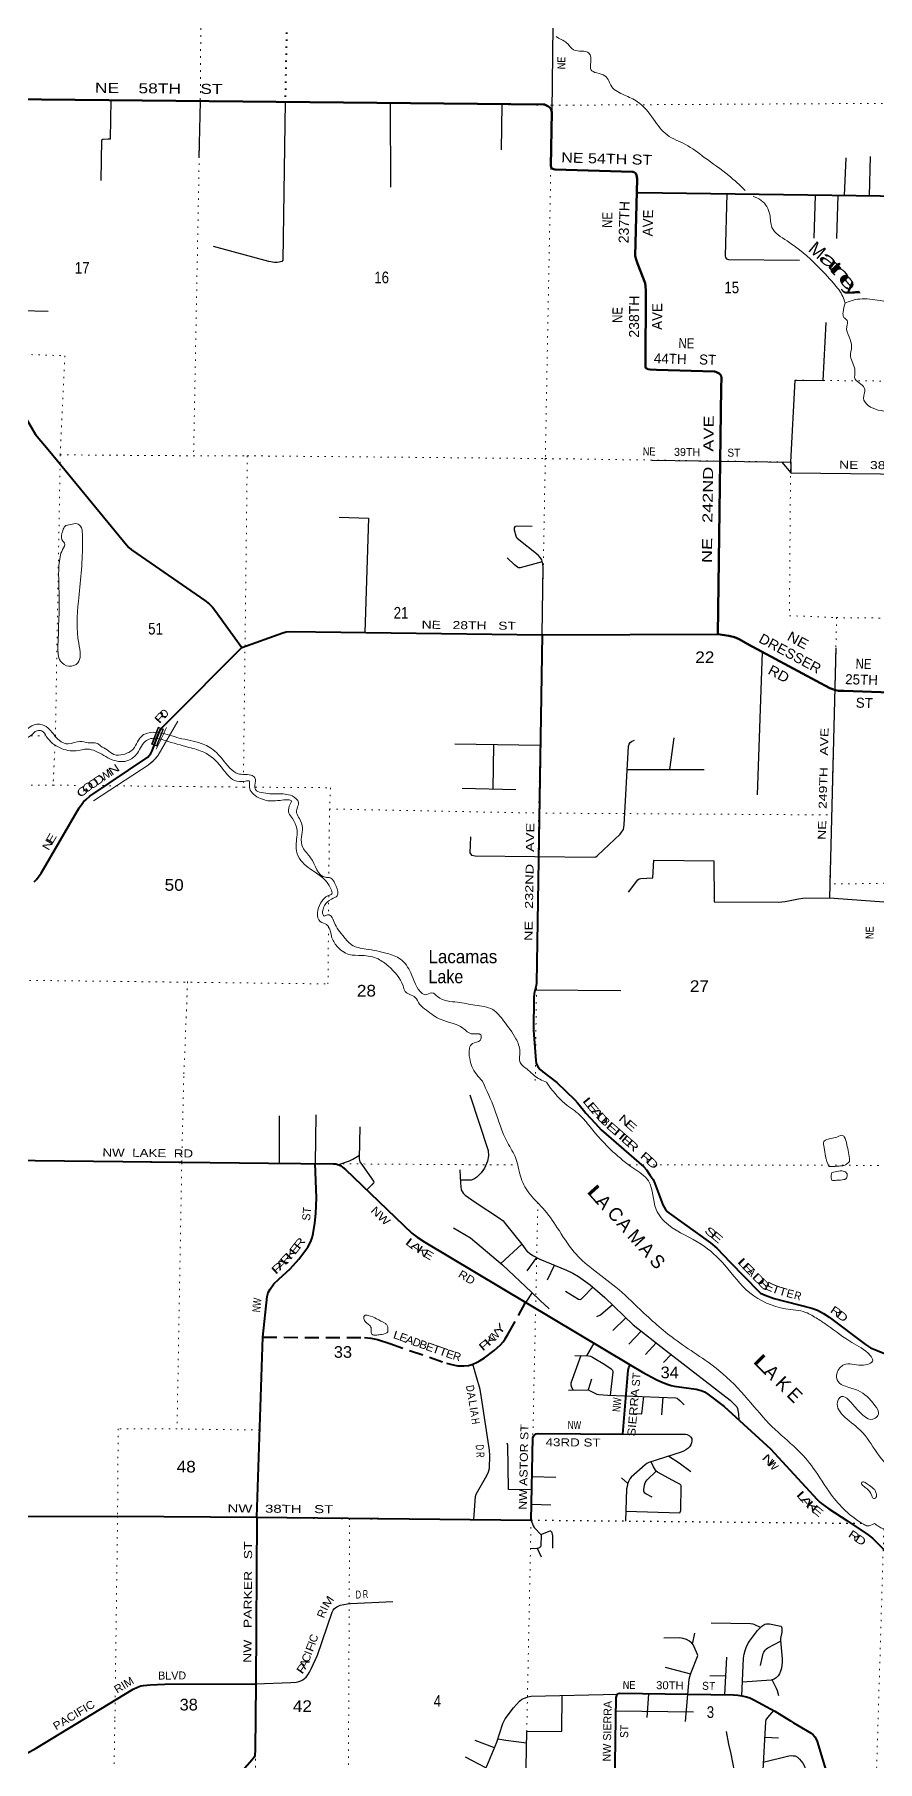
# Model space of a CAD drawing. Header units: feet. Extents: x -481249 to -254670, y -730376 to -544252.
# Drawn here: x -374718 to -362084, y -693449 to -667549 of the extents above; entities that cross this region are included whole.
import ezdxf
from ezdxf.enums import TextEntityAlignment as Align

# ---------------------------------------------------------------- set-up
doc = ezdxf.new("R2010")
doc.units = ezdxf.units.FT
doc.header["$LTSCALE"] = 70
doc.linetypes.add('DOTTED', pattern=[1.5, 0.3, -1.2])
doc.linetypes.add('MEDIUM_DASHED', pattern=[4.5, 3, -1.5])
for name, color, linetype, lineweight in [('17', 7, 'Continuous', 25), ('23', 7, 'Continuous', 70), ('26', 7, 'Continuous', 40), ('27', 7, 'Continuous', 13), ('29', 7, 'Continuous', 25), ('39', 7, 'Continuous', 13), ('41', 7, 'Continuous', 13), ('46', 7, 'Continuous', 13), ('53', 7, 'DOTTED', 40), ('6', 7, 'DOTTED', 25), ('61', 7, 'Continuous', 13), ('7', 7, 'DOTTED', 13)]:
    doc.layers.add(name, color=color, linetype=linetype, lineweight=lineweight)
doc.layers.add('30', color=7, linetype='Continuous')

msp = doc.modelspace()

# ---------------------------------------------------------------- linework, layer by layer
at = {"layer": '23'}
msp.add_lwpolyline([(-377633.35, -668495), (-367076.06, -668598.44), (-367046.74, -668615.2), (-367026.82, -668623.4), (-366996.36, -668645.67), (-366976.45, -668673.8), (-366968.25, -668694.9), (-366965.9, -668714.83), (-366979.38, -669518.31), (-366973.52, -669540.58), (-366959.46, -669559.33), (-366939.54, -669569.88), (-366913.71, -669574.43), (-365756.99, -669606.52), (-365741.62, -669609.14), (-365724.05, -669616.17), (-365711.16, -669626.72), (-365705.6, -669635.52), (-365693.59, -669659.54), (-365685.13, -669711.76), (-365715.85, -670868), (-365707.11, -670910.36), (-365678.62, -670984.77), (-365566.51, -671276.4), (-365558.86, -671322.78), (-365554.88, -671394.35), (-365561.31, -672515.47), (-365558.28, -672543.54), (-365553, -672552.33), (-365541.88, -672559.95), (-365526.35, -672566.07), (-365489.16, -672572.84), (-365394.67, -672578.79), (-364524.37, -672603.9), (-364508.56, -672606.84), (-364483.91, -672615.73), (-364455.84, -672632.62), (-364435.34, -672650.79), (-364425.38, -672668.96), (-364419.57, -672696.88), (-364426.56, -672846.36), (-364476.5, -676542.25), (-364311.06, -676565.65), (-364227.38, -676587.35), (-364157.09, -676617.83), (-364025.73, -676691.3), (-362797.65, -677353.33), (-362714.29, -677383), (-362665.68, -677390.23), (-362588.57, -677393.6), (-361893.4, -677416.07)], dxfattribs=at)
at = {"layer": '26'}
for p, q in [((-367111.07, -676553.13), (-364476.5, -676542.25)), ((-375141.63, -684428.75), (-371211.23, -684474.49)), ((-368509.47, -685875.98), (-365790.43, -687501.21)), ((-371384.15, -689786.93), (-371296.25, -687086.49)), ((-371384.15, -689786.93), (-371399.82, -692284.53)), ((-371384.15, -689786.93), (-367275.13, -689828.06))]:
    msp.add_line(p, q, dxfattribs=at)
for points in [[(-375780.7, -668513.15), (-375811.24, -671641.11), (-375808.04, -671700.85), (-375801.64, -671734.99), (-375787.78, -671777.66), (-375767.65, -671811.96), (-375555.61, -672103.67), (-374704.98, -673547.9), (-374488.18, -673801.81), (-373338.88, -675204.38), (-373302.83, -675240.97), (-373264.45, -675275.11), (-373183.54, -675333.31), (-372164.14, -676034.88), (-372101.15, -676086.93), (-372050.29, -676139.01), (-372013.71, -676180.8), (-371610.61, -676742.71)], [(-365671.26, -669917.54), (-359862.06, -669998.71)], [(-371610.61, -676742.71), (-370999.19, -676520.59), (-370946.26, -676507.17), (-370884.03, -676503.52), (-367111.07, -676553.13)], [(-374723.11, -680259.1), (-374689.52, -680221.23), (-374620.71, -680127.52), (-374051.41, -679147.81), (-374011.91, -679092.05), (-373984.19, -679057.92), (-373945.8, -679019.51), (-373888.01, -678973.66), (-373020.71, -678385.22), (-372998.43, -678361.84), (-372976.57, -678331.44), (-372953.65, -678291.44), (-372849.68, -678013.54), (-372834.16, -677982.75), (-372820.1, -677959.31), (-372708.07, -677845.08), (-371610.61, -676742.71)], [(-367111.07, -676553.13), (-367195.29, -681776.04), (-367200.44, -681810.41), (-367227.82, -681929.12), (-367234.17, -681997.25), (-367241.68, -682480.64), (-367205.96, -682937.76), (-367199.03, -682975.63), (-367188.9, -683001.76), (-367167.57, -683038.03), (-367139.31, -683070.57), (-367101.47, -683106.31), (-366889.09, -683266)], [(-366889.09, -683266), (-366617.93, -683525.02), (-366581.05, -683569.7), (-366490.83, -683681.33), (-366453.2, -683726.04), (-366316.79, -683875.75), (-366267.39, -683929.89), (-366222.69, -683974.62), (-365585.95, -684533.03), (-365545.13, -684577.21), (-365488.2, -684661), (-365445.14, -684723.16), (-365421.61, -684779.65), (-365300.45, -685099.77), (-365260.46, -685170.39), (-365236.93, -685200.99), (-365204.17, -685227.13), (-364583.93, -685670.85), (-364492.32, -685751.8), (-364291.05, -685962.55), (-363867.69, -686396.77), (-363834.76, -686425.01), (-363766.53, -686455.61), (-363630.08, -686505.05), (-363067.79, -686653.34), (-362981.59, -686682.83), (-362891.34, -686728.67), (-362809.39, -686786.04), (-362264.56, -687196.38), (-362189.08, -687244.18), (-362090.15, -687287.6), (-361541.92, -687505.59)], [(-371296.25, -687086.49), (-371232.36, -686476.28), (-371215.49, -686416.78), (-371189.03, -686365.21), (-371131.95, -686285.89), (-371055.32, -686214.69), (-370888.05, -686062.27), (-370757.26, -685913.65), (-370665.42, -685796.16), (-370623.55, -685735.25), (-370584.55, -685659.99), (-370559.48, -685595.88), (-370543.36, -685530.06), (-370514.91, -685375.68), (-370501.1, -685230.32), (-370493.33, -684994.48), (-370513.84, -684482.61)], [(-371211.23, -684474.49), (-370243.93, -684485.75), (-370203.63, -684488.56), (-370188.66, -684491.04), (-370175.4, -684494.44), (-370158.08, -684499.87), (-370146, -684505.03), (-370134.55, -684512.81), (-370127.19, -684517.97), (-370104.84, -684534.45), (-370057.34, -684571.41), (-369062.06, -685524.72), (-368984.9, -685585.39), (-368869.64, -685660.7), (-368509.47, -685875.98)], [(-368444.24, -687501.21), (-368399.3, -687509.99), (-368373.48, -687514.31), (-368346.25, -687516.38), (-368328.14, -687517.77), (-368283.61, -687516.4), (-368214.7, -687508.74), (-368177.71, -687501.04), (-368149.86, -687492.68), (-368083.78, -687461.35), (-368038.43, -687435.54), (-367975.38, -687394.24), (-367828.37, -687286.93), (-367735.58, -687202.12), (-367693.7, -687154.7), (-367663.9, -687111.84)], [(-367275.13, -689828.06), (-367248.37, -688591.89), (-367234.26, -688566), (-367217.79, -688549.53), (-367201.33, -688537.76), (-367170.99, -688531.94), (-365900.97, -688542.03), (-365819.91, -687579.4), (-365808.82, -687538.75), (-365790.43, -687501.21)], [(-365790.43, -687501.21), (-365606.44, -687611.18), (-365398.39, -687723.03), (-365298.39, -687767.04), (-365218.42, -687796.46), (-365173.87, -687809.12), (-365131.38, -687819.99), (-364800.9, -687867.06), (-364727.18, -687887.04), (-364673.88, -687907.06), (-364626.08, -687938.91), (-364381.39, -688127.56), (-363686.45, -688758.97), (-362989.86, -689522.69), (-362946.18, -689561.53), (-362922.66, -689580.36), (-362812.1, -689660.38), (-362541.6, -689834.54), (-362221.06, -690049.17), (-362158.19, -690102.83), (-361633.18, -690626.61)], [(-375114.89, -689777.52), (-373476.63, -689769.28), (-371384.15, -689786.93)], [(-376557.5, -693447.22), (-375156.53, -693447.6), (-375102.43, -693442.9), (-375055.02, -693433.3), (-374982.47, -693407.6), (-374695.7, -693249.16), (-373239.81, -692364.59), (-373177, -692336.31), (-373124.38, -692316.26), (-373082.91, -692308.07), (-372984.11, -692298.65), (-372766.39, -692288.65), (-371399.82, -692284.53)], [(-371399.82, -692284.53), (-371409.24, -693275.38), (-371417.46, -693357.77), (-371424.51, -693383.66), (-371458.27, -693423.79), (-371976.84, -694016.03), (-371996.13, -694052.07), (-372005.53, -694082.66), (-372013.64, -694173.72), (-372013.18, -695719.56)], [(-366022.79, -693796.51), (-365998.09, -692490.51), (-365987.38, -692447.07), (-365966.41, -692432.28), (-365947.75, -692427.44), (-364243.9, -692451.1), (-364174.18, -692455.21), (-364117.73, -692464.62), (-364047.18, -692478.74), (-363998.65, -692495.45), (-363936.64, -692523.45), (-363623.24, -692695.21), (-363556.8, -692735.23), (-363385.69, -692841.11), (-363341.01, -692869.34), (-363279.86, -692906.99), (-363077.9, -693026.58), (-363045.85, -693050.54), (-363020.57, -693081.14), (-363002.34, -693112.9), (-362986.11, -693152.44), (-362825.47, -693682.35)]]:
    msp.add_lwpolyline(points, dxfattribs=at)
at = {"layer": '29'}
for p, q in [((-366929.01, -665961.12), (-366964.19, -668699.3)), ((-372251.62, -669391), (-372232.87, -668553.89)), ((-369386.33, -668587.89), (-369383.64, -669838.18)), ((-367715.06, -668604.26), (-367723.34, -669278.24)), ((-362575.62, -669960.79), (-362552.57, -669397.98)), ((-362202.15, -669966.01), (-362188.4, -669379.63)), ((-363019.5, -669956.85), (-363037.13, -670601.39)), ((-362678.24, -669959.36), (-362697.26, -670606.08)), ((-365461.36, -673931.95), (-363382.85, -673964.2)), ((-363519.06, -673962.09), (-363384.04, -674122.84)), ((-363382.85, -673964.2), (-363384.04, -674122.84)), ((-362708.33, -676747.23), (-362802.65, -680496.53)), ((-363813.9, -676805.49), (-363885.06, -678952.69)), ((-367137.83, -678212.73), (-368417.36, -678191.87)), ((-367840.29, -678201.28), (-367847.29, -678867.58)), ((-365197, -678572.17), (-365133.25, -678096.71)), ((-365836.23, -678571.16), (-364681.03, -678572.99)), ((-367505.57, -678877.24), (-368310.68, -678854.47)), ((-367216.12, -681878.41), (-365930.67, -681886.75)), ((-371051.29, -683768.43), (-371051.85, -684476.35)), ((-370500.91, -683751.96), (-370513.84, -684482.61)), ((-367731.55, -685978.48), (-367414.91, -685691.48)), ((-367333.79, -686089.95), (-367187.2, -685893.47)), ((-367030.1, -686223.51), (-366925.26, -686007.04)), ((-367258.3, -686417.21), (-367354.12, -686561.01)), ((-366051.41, -686984.12), (-365853.11, -686796.81)), ((-365811.07, -687192.74), (-365626.7, -686994.89)), ((-366336.17, -687175.01), (-366446.45, -687364.06)), ((-365559.69, -687343.43), (-365403.08, -687169.62)), ((-365289.79, -687464.37), (-365175.46, -687346.72)), ((-366368.38, -687714.16), (-366421.61, -687874.96)), ((-365301.31, -687987.08), (-365318.37, -688250.36)), ((-366906.6, -689189.93), (-367261.14, -689181.79)), ((-365825.82, -689278.99), (-365918.49, -689193.1)), ((-366979.93, -689603.53), (-367270.08, -689594.57)), ((-367119.82, -690386.75), (-367179.21, -690257.53)), ((-364854.02, -691689.84), (-364823.6, -691525.06)), ((-364883.56, -692138.13), (-365258.83, -692042.6)), ((-364373.52, -692449.3), (-364341.92, -691886.2)), ((-364594.09, -692159.76), (-364357.54, -692164.53)), ((-365534.13, -692791.4), (-365512.71, -692433.48)), ((-366001.84, -692688.98), (-364842.49, -692705.23)), ((-363567.25, -693098.22), (-363774.41, -693090.15)), ((-367824.1, -693243.86), (-368114.63, -693135.28)), ((-367953.58, -693545.35), (-368257.04, -693383.33))]:
    msp.add_line(p, q, dxfattribs=at)
for points in [[(-373719.99, -669736.87), (-373709.09, -669129.55), (-373696.83, -669115.84), (-373616.86, -669110.79), (-373581.71, -669110.79), (-373569.26, -668534.82)], [(-370963.15, -668560.35), (-370998.65, -670931.75), (-371011.77, -670952.68), (-371051.27, -670964.57), (-371079.74, -670969.09), (-371119.58, -670969.09), (-371209, -670955.3), (-372036.01, -670728.58)], [(-364340.64, -669936.13), (-364364.97, -670867.55), (-364359.49, -670892.56), (-364346.22, -670912.1), (-364316.09, -670921.39), (-363252.92, -670933.58)], [(-375810.51, -671566.78), (-375714.55, -671577.58), (-375669.24, -671588.56), (-375503.61, -671662), (-375454.39, -671673.72), (-375331.16, -671675.41), (-374516.03, -671696.39)], [(-363382.85, -673964.2), (-363316.91, -672733.82), (-363300.93, -672734.16), (-362895.87, -672737.13), (-362851.87, -671869.66)], [(-363384.04, -674122.84), (-359799.41, -674161.81), (-359768.95, -674166.17), (-359750.2, -674173.2), (-359729.1, -674186.1), (-359713.86, -674203.69), (-359715.04, -674203.69), (-359675.45, -674260.16), (-359395.66, -674743.69), (-359395.66, -674884.4), (-359412.94, -676325.5)], [(-370154.32, -674789.93), (-369712.79, -674801.12), (-369767.16, -676518.21)], [(-367111.07, -676553.13), (-367092.91, -675529.76), (-367104.63, -675468.79), (-367116.35, -675428.92), (-367135.1, -675396.09), (-367167.3, -675356.94), (-367482.09, -675104.98), (-367499.58, -675073.65), (-367523.02, -674982.19), (-367524.93, -674948.47), (-367508.47, -674924.87), (-367478.49, -674916.53), (-367260.55, -674922.06)], [(-367108.53, -675455.53), (-367440.95, -675546.76), (-367465.59, -675548.52), (-367479.65, -675539.14), (-367522.04, -675503.17), (-367631.86, -675397.14)], [(-368185.29, -679581.31), (-368192.12, -679822.57), (-368167.57, -679857.52), (-368116, -679866.9), (-366324.44, -679887.43), (-366305.34, -679879.79), (-366279.96, -679862.42), (-365942.04, -679542.11), (-365919.16, -679512.82), (-365892.82, -679469.41), (-365881, -679403.88), (-365817.35, -678220.12), (-365806.76, -678190.41), (-365792.03, -678167.92), (-365769.75, -678150.33), (-365723.64, -678132.29)], [(-365813.19, -680410.83), (-365676.46, -680227.99), (-365657.31, -680212.57), (-365629.18, -680205.18), (-365449.15, -680198.96), (-365437.98, -679931.91), (-364537.86, -679941.29), (-364530.82, -680557.26), (-363569.47, -680563.33), (-363516.42, -680557.5), (-363467.2, -680550.46), (-363266.57, -680509.79), (-363199.98, -680503.56), (-362802.65, -680496.53)], [(-362802.65, -680496.53), (-361916.35, -680561.87), (-361904.31, -680568.63), (-361892, -680587.98), (-361883.21, -680610.84), (-361882.62, -680641.92), (-361887.89, -681321.43), (-361879.7, -681414.06), (-361862.29, -681456.81), (-361842.19, -681479.72), (-360992.54, -682045.53), (-360945.59, -682088.3), (-360875.05, -682167.69), (-360562.18, -682615.13), (-360545.92, -682666.38), (-360544.43, -682727.22), (-360580.02, -683364.58)], [(-368195.25, -683453.4), (-367917.98, -684287.98), (-367912.99, -684367.01), (-367930.82, -684448.1), (-367974.15, -684550.58), (-368021.86, -684618.88), (-368089.42, -684687.09), (-368134.11, -684717.68), (-368173.86, -684730.47), (-368334.64, -684732.21)], [(-369844.83, -683932.78), (-369850.39, -684406.65), (-369846.59, -684436.43), (-369840.13, -684457.62), (-369804.24, -684511.68), (-369638.38, -684747.06), (-369633.71, -684763.58), (-369636.06, -684771.81), (-369663.34, -684800.74), (-369739.33, -684876.01)], [(-370157.94, -684496.92), (-369999.04, -684442.14), (-369946.56, -684416.43), (-369849.54, -684358.57)], [(-368341.17, -684577.24), (-368332.72, -684777.81), (-368322.29, -684877.72), (-368293.35, -684926.81), (-368265.84, -684955.39), (-368113.68, -685060.22), (-367749.89, -685301.05), (-367695.4, -685341.37), (-367664.82, -685379.03), (-367414.75, -685691.7), (-367337.85, -685795.6), (-367330.37, -685802.27), (-367293.15, -685830.91), (-367241.4, -685866.21), (-367144.66, -685914.86), (-366745.07, -686082.74), (-366650.35, -686127.9), (-366563.94, -686176.88), (-366389.4, -686302.81), (-366168.67, -686489.04), (-365743.93, -686903.29), (-365258.57, -687282.53), (-364289.66, -688030.95), (-364219.86, -688099.72), (-364193.98, -688130.32), (-364179.84, -688155.12), (-364165.23, -688233.54), (-364163.9, -688325.16)], [(-368436.55, -685445.42), (-368183.15, -685594.14), (-367702.31, -686003.36), (-367267.47, -686411.78), (-367139.69, -686538.27), (-367003.81, -686658.88)], [(-366759.09, -686394.58), (-366563.93, -686513.44), (-366539.25, -686518.66), (-366519.23, -686508.73), (-366494.69, -686487.37), (-366350.62, -686335.53)], [(-366289.72, -686773.54), (-366233.3, -686750.47), (-366056.76, -686598.18)], [(-366532.19, -687362.57), (-366677.51, -687774.91), (-366680.36, -687803.18), (-366670.36, -687837.31), (-366644.47, -687880.33)], [(-366622.17, -687361), (-366414.2, -687364.62), (-366383.39, -687368.95), (-366354.57, -687384.24), (-366170.48, -687495.13), (-366075.23, -687563.11), (-366058.77, -687577.24), (-366052.2, -687593.4), (-366049.94, -687609.01), (-366089.91, -687956.26)], [(-368132.49, -689819.48), (-368107.92, -689473.56), (-368099.02, -689439.01), (-367937.46, -689160.27), (-367913.42, -689106.7), (-367898.46, -689051.56), (-367894.37, -688860.61), (-367897.06, -688782.57), (-368018.23, -687995.11), (-368039.34, -687871.88), (-368149.86, -687492.68)], [(-366714.46, -687882.02), (-366421.61, -687874.96), (-366288.11, -687940.86), (-366261.65, -687944.39), (-366124.61, -687954.9), (-365107.15, -687994.67), (-365086.66, -687999.71), (-365073.73, -688010.3), (-365047.9, -688037.79), (-364979.05, -688103.12)], [(-365747.45, -688232.04), (-365613.51, -688236.38), (-365587.81, -687975.88)], [(-367265.32, -689374.81), (-367611.86, -689368.05), (-367615.72, -689359.96), (-367622.12, -688704.47), (-367635.58, -688674.17)], [(-365900.97, -688542.03), (-364960.81, -688542.2), (-364935.53, -688548.09), (-364903.19, -688563.39), (-364884.96, -688582.22), (-364867.97, -688608.12), (-364864.96, -688639.88), (-364870.25, -688669.3), (-364882.6, -688699.89), (-364900.13, -688729.82), (-364928.47, -688757.56), (-364955.53, -688774.03), (-364990.81, -688794.04), (-365025.57, -688809.81), (-365508.44, -688967.75), (-365539.49, -688982.32), (-365565.95, -689001.15), (-365774.72, -689187.08), (-365794.8, -689211.29), (-365815.88, -689248.27), (-365828.82, -689288.28), (-365837.05, -689323.58), (-365843.45, -689360.76), (-365862, -689843.46)], [(-365210.05, -688870.15), (-365054.44, -688971.65), (-364882.7, -689100.91)], [(-365856.22, -689693.02), (-365045.71, -689721.39), (-365033.07, -689685.53), (-365024.51, -689314.9), (-365031.39, -689303.58), (-365045.5, -689292.99), (-365093.65, -689265.59), (-365378.91, -689108.3), (-365399.52, -689096.47), (-365408.93, -689081.17), (-365439.55, -689031.08), (-365476.83, -688957.41)], [(-365461.6, -689485.66), (-365554.78, -689435.38), (-365570.07, -689425.96), (-365582.27, -689409.4), (-365585.36, -689395.37), (-365586.53, -689369.48), (-365576.42, -689305.29), (-365565.36, -689268.27), (-365551.25, -689247.09), (-365535.01, -689225.84), (-365399.52, -689096.47)], [(-367275.97, -689828.86), (-367245.5, -689915.49), (-367231.92, -689939.86), (-367221.39, -689951.97), (-367129.65, -690044.94), (-367125.83, -690052.58), (-367124.03, -690059.99), (-367127.29, -690208.51), (-367129.94, -690222.04), (-367137.08, -690232.13), (-367147, -690242.64), (-367162.58, -690250.87), (-367172.87, -690254.99), (-367187.54, -690257.3), (-367291.59, -690259.5)], [(-367129.65, -690044.94), (-366990.81, -689992.16), (-366986.45, -689991.98), (-366981.45, -689995.51), (-366970.87, -690007.28), (-366965.87, -690019.05), (-366959.67, -690040.8), (-366956.75, -690063.76), (-366955.36, -690249.32)], [(-371399.82, -692284.53), (-370875.54, -692266.31), (-370796.15, -692259.34), (-370757.16, -692250.98), (-370725.21, -692239.7), (-370694.56, -692224.37), (-370670.89, -692206.25), (-370648.53, -692184.08), (-370623.53, -692150.5), (-370597.27, -692109.52), (-370569.91, -692059.22), (-370479.44, -691853.36), (-370259.21, -691208.48), (-370243.59, -691178.25), (-370221.31, -691153.17), (-370187.88, -691129.48), (-370136.35, -691105.79), (-370082.04, -691093.24), (-370028.09, -691086.4), (-369983.06, -691081.68), (-369346.71, -691048.14)], [(-363837.92, -691439.97), (-363920.1, -691401.86), (-363947.74, -691392.44), (-363986.99, -691385.31), (-364574.9, -691375.07)], [(-364114.5, -692465.27), (-364094.13, -691900.53), (-364081.84, -691842.01), (-364068.9, -691786.7), (-364051.26, -691739.62), (-364024.27, -691683.29), (-364004.21, -691646.65), (-363880.71, -691483.36), (-363816.59, -691418.33), (-363787.77, -691400.68), (-363769.54, -691390.09), (-363746.96, -691385.48), (-363726.61, -691384.2), (-363701.32, -691385.38), (-363533.52, -691419.26), (-363520.76, -691432.46), (-363515.47, -691455.99), (-363519.15, -691511.7), (-363536.05, -691603.1), (-363537.32, -691633.65), (-363512.18, -691908.66), (-363513.7, -691962.05), (-363523.7, -692051.5), (-363535.46, -692097.4), (-363552.18, -692134.45), (-363570.75, -692164.48), (-363603.69, -692197.43), (-363634.27, -692217.44), (-363675.9, -692230.5), (-364107.17, -692262.02)], [(-364963.1, -692851.45), (-364907.86, -692217.06), (-364891.1, -692160.95), (-364876.06, -692115.4), (-364779.82, -691876.57), (-364777.59, -691860.84), (-364783.25, -691844.44), (-364829.94, -691727.86), (-364843.46, -691705.49), (-364864.25, -691674.67), (-364902.27, -691645.47), (-364947.56, -691621.94), (-364997.55, -691605.46), (-365044.92, -691597.37), (-365286.99, -691599.17)], [(-363836.01, -692009.25), (-363796.86, -691831.55), (-363786.6, -691807.88), (-363766.6, -691779.64), (-363745.43, -691760.81), (-363727.35, -691746.58), (-363536.26, -691645.27)], [(-363564, -692462.94), (-363581.92, -692390.44), (-363596.08, -692354.15), (-363661.61, -692226.02)], [(-368010.28, -693794.49), (-368005.84, -693663.83), (-367995.84, -693630.88), (-367989.96, -693617.93), (-367941.43, -693521.11), (-367789.03, -693160.99), (-367699.42, -692881.2), (-367681.3, -692838.18), (-367666.49, -692811.77), (-367537.85, -692644.26), (-367450.05, -692543.58), (-367413, -692517.55), (-367361.83, -692495.19), (-367322.42, -692482.25), (-367272.76, -692472.51), (-365982, -692440.87)], [(-367355.78, -693804.61), (-367339.49, -692998.89), (-366814.88, -692996.54), (-366808.03, -692461.12)], [(-363642.38, -692684.72), (-363731.83, -692790.71), (-363757.16, -692823.55), (-363760.93, -692852.34), (-363807.32, -693670.54)], [(-364349.64, -693000.42), (-364318.98, -693189.35), (-364283.58, -693336.28), (-364230.02, -693595.58), (-364214.7, -693626.09), (-364194.73, -693640.31), (-364159.06, -693647.1), (-362813.7, -693736.77)], [(-367772.79, -693110.29), (-367654.49, -693131.27), (-367342.93, -693169.14)], [(-363795.48, -693461.78), (-363413.92, -693363.45), (-363376.05, -693360.21), (-363347.82, -693362.56), (-363319.59, -693367.27), (-363284.29, -693385.75), (-363253.72, -693414.34), (-363204.31, -693473.19), (-363176.61, -693517.9), (-363140.04, -693715.02)]]:
    msp.add_lwpolyline(points, dxfattribs=at)
at = {"layer": '39'}
for points in [[(-366901.39, -667578.48), (-366884.01, -667589.92), (-366726.08, -667688.98), (-366639.88, -667776.56), (-366409.02, -667827.26), (-366379.81, -667965.53), (-366379.96, -668073.26), (-366167.96, -668167.46), (-366065.3, -668331.21), (-365875.91, -668456.85), (-365680.02, -668556.7), (-365441.4, -668819.04), (-365236.23, -669054.75), (-364961.25, -669198.14), (-364679.28, -669391.56), (-364312.9, -669662.55), (-364065.41, -669886.5)], [(-363946.43, -669972.9), (-363824.64, -670035.83), (-363696.99, -670249.98), (-363664.86, -670442.18), (-363439.03, -670644.4), (-362986.73, -671016.93), (-362744.12, -671279.36), (-362602.21, -671479.83), (-362570.15, -671576.26)], [(-362570.15, -671576.26), (-362598.84, -671711.33), (-362586.45, -671791.4), (-362537.42, -671838.3), (-362545.24, -671929.92), (-362508.35, -672084.31), (-362471.35, -672232.72), (-362486.17, -672374.06), (-362420.54, -672590.9), (-362419.06, -672716.62), (-362332.58, -672790.25), (-362274.27, -672873.26), (-362292.85, -673002.56), (-362223.07, -673111.75), (-361905.3, -673214.14), (-361431.31, -673401.58), (-361024.41, -673545.73), (-360760.63, -673648.98), (-360511.34, -673777.87), (-360311.69, -673889.77), (-359938.29, -673809.77), (-359432.53, -673721.8)], [(-362570.15, -671576.26), (-362385.13, -671520.27), (-362085.54, -671532.5), (-361689, -671594.63), (-361534.87, -671583.87), (-361504.46, -671562.56)], [(-374291.97, -674985), (-374265.15, -674925.71), (-374178.28, -674897.59), (-374080.13, -674887.67), (-374028.86, -674922.65), (-374001.28, -675042.93), (-373998.56, -675206.59), (-374061.39, -676049.21), (-374056.18, -676677.16), (-374033.63, -676859.8), (-374069.87, -676972.77), (-374204.82, -677023.82), (-374329.18, -676945.42), (-374367.5, -676732.63), (-374350.44, -675917.7), (-374335.91, -675383.11), (-374297.71, -675272.18), (-374267.78, -675175.04), (-374293.24, -675148.58), (-374308.91, -675032.53), (-374291.97, -674985)], [(-376131.42, -677606.14), (-375838.78, -677666.11), (-375566.88, -677663.79), (-375463.46, -677689.89), (-375415.19, -677674.94), (-375332.35, -677630.77), (-375230.17, -677618.94), (-375200.27, -677723.31), (-375196.11, -677815.17), (-375131.41, -677878.37), (-374937.76, -677990.14), (-374853.6, -677979.92), (-374758.37, -677916.07), (-374606.16, -677901.28), (-374493.63, -677971.46), (-374350.96, -678134.04), (-374212.13, -678188.81), (-374037.46, -678150.55), (-373915.94, -678171.04), (-373780.23, -678181.85), (-373728.99, -678218.83), (-373630.25, -678278.75), (-373529.66, -678346.68), (-373387.72, -678345.65), (-373240.18, -678264.93), (-373100.17, -678060.36), (-373025.52, -678026), (-372839.54, -678021.9), (-372551.25, -678099.73), (-372219.05, -678180.47), (-372019.4, -678292.37), (-371790.69, -678550.51), (-371668.49, -678636.85), (-371474.99, -678656.85), (-371415.81, -678695.99), (-371414.05, -678807.75), (-371407.37, -678873.73), (-371318.29, -678917.48), (-371068.85, -678938.64), (-370857.58, -678968.98), (-370763.62, -679068.7), (-370783.36, -679156.07), (-370790.67, -679221.76), (-370748.43, -679308.43), (-370703.27, -679449.03), (-370717.89, -679580.4), (-370697.14, -679742.43), (-370580.25, -679894.5), (-370356.26, -680188.46), (-370296.4, -680193.7), (-370199.04, -680323.41), (-370181.9, -680465.42), (-370266.85, -680515.53), (-370372.75, -680613.07), (-370398.24, -680688.36), (-370399.28, -680740.21), (-370371.9, -680770.71), (-370329.54, -680751.64), (-370275.91, -680768.72), (-370225.84, -680863.53), (-370078.37, -681086.06), (-369968.72, -681200.08), (-369750.12, -681264.48), (-369433.63, -681330.93), (-369233.46, -681416.9), (-369079.64, -681621.62), (-368905.92, -681930.49), (-368864.35, -681951.3), (-368761.85, -681923.51), (-368678.97, -681977.11), (-368376.86, -682063.21), (-368117.87, -682106.52), (-367851.32, -682171.93), (-367686.8, -682340.95), (-367502.33, -682612.14), (-367444.09, -682798.9), (-367439.45, -682966.58), (-367317.08, -683079.23), (-367229.66, -683160.29), (-367046.87, -683263.69)], [(-376131.42, -677606.14), (-375928.01, -677730.09), (-375682.53, -677749.17), (-375514.69, -677752.67), (-375413.11, -677770.74), (-375342.18, -677722.34), (-375297.62, -677693.35), (-375278.24, -677723.68), (-375284.55, -677839.26), (-375220.25, -677922.4), (-375054.28, -678019.63), (-374874.13, -678107.18), (-374787.5, -678073.07), (-374677.89, -677989.57), (-374611.99, -677992.94), (-374537.78, -678080.27), (-374335.25, -678248.09), (-374094.24, -678291.02), (-373927.84, -678266.56), (-373804.48, -678295.07), (-373555.23, -678425.95), (-373303.52, -678433.19), (-373177.44, -678326.09), (-373039.7, -678135.44), (-372955.14, -678105.28), (-372757.89, -678137.32), (-372404.15, -678240.46), (-372179.73, -678312.97), (-371916.37, -678537.92), (-371722.43, -678735.48), (-371556.75, -678746.92), (-371502.72, -678744.05), (-371498.13, -678813.98), (-371473.87, -678900.27), (-371272.54, -679028.16), (-371038.8, -679035.03), (-370869.16, -679048.54), (-370900.65, -679123.7), (-370904.72, -679227.36), (-370852.37, -679308.26), (-370787.43, -679459.24), (-370796.49, -679712.43), (-370765.71, -679872.68), (-370554.07, -680084.58), (-370275.77, -680361.72), (-370263.3, -680437.79), (-370311.77, -680462.72), (-370429.97, -680575.97), (-370476.88, -680722.63), (-370435.52, -680853.17), (-370340.45, -680897.05), (-370305.28, -680937.69), (-370266.07, -681076.17), (-370185.07, -681223.5), (-370005.6, -681344.95), (-369812.02, -681360.95), (-369567.22, -681413.94), (-369413.48, -681522.88), (-369195.48, -681816.72), (-369163.15, -681899.19), (-369013.09, -681992.1), (-368947.07, -682089.24), (-368845.01, -682183.14), (-368625.93, -682323.37), (-368298.64, -682449.9), (-368152.5, -682538.74), (-368030.78, -682549.25), (-368040.49, -682634.84), (-368155.37, -682682.32), (-368198.77, -682753.24), (-368195.81, -682904.93), (-368162.23, -683025.34), (-368005.05, -683248.31)], [(-368005.05, -683248.31), (-367824.93, -683664.28), (-367629.79, -684166.73), (-367503.99, -684405.43), (-367436.65, -684669.15), (-367309.07, -684919.9), (-367101.11, -685150), (-366882.29, -685444.43), (-366630.71, -685809.57), (-366367.04, -686056.68), (-366003.92, -686335.58), (-365639.83, -686672.62), (-365129.53, -687112.41), (-364459.79, -687585.05), (-364025.42, -688019.52), (-363664.57, -688426.65), (-363292.51, -688765.83), (-363045.48, -689048.73), (-362780.4, -689442.16), (-362292.28, -689891.6), (-362232.71, -689916.69), (-362130.05, -689880.39)], [(-359492.78, -692247.08), (-359130.76, -692546.15), (-358827.91, -692613.56), (-358746.22, -692518.78), (-358656.35, -692414.12), (-358577.96, -692166.96), (-358594.91, -691994.3), (-358720.51, -691857.82), (-358752.96, -691656.84), (-358875.74, -691586.55), (-359031.62, -691465.59), (-359143.6, -691463.64), (-359269.2, -691439.4), (-359407.44, -691338.79), (-359542.87, -691079.89), (-359504.13, -690812), (-359566.31, -690708.7), (-359888.97, -690743.16), (-360286.12, -690804.39), (-360405, -690740.19), (-360530.05, -690459.42), (-360761.78, -689990.4), (-360920.67, -689813.27), (-361430.63, -689241.19), (-361569.93, -689200.69), (-361744.91, -689141.52), (-362095.18, -688814.74), (-362347.22, -688475.65), (-362671.33, -688027.07), (-362646.66, -687989.41), (-362421.11, -688129.63), (-362116.1, -688301.29), (-362069.04, -688241.99), (-362120.73, -688110.81), (-362374.79, -687885.92), (-362563.69, -687822.5), (-362674.47, -687752.43), (-362690.16, -687621.88), (-362585.98, -687499.43), (-362322.05, -687506.03), (-362154.69, -687430.78), (-362193.45, -687359.96), (-362468.04, -687164.77), (-362831.58, -686909.92), (-362981.86, -686811.1), (-363160.16, -686713.79), (-363463.23, -686658.41), (-363997.14, -686422.63), (-364373.81, -686005.2), (-364724.33, -685692.45), (-365217.26, -685401.27), (-365401.22, -685171.59), (-365515.65, -684742.69), (-365736.35, -684554.46), (-366047.98, -684304.51), (-366391.43, -683931.76), (-366544.32, -683754.73), (-366769.31, -683582.45), (-367046.87, -683263.69)], [(-362811.77, -684526.15), (-362863.46, -684375.69), (-362882.28, -684241.53), (-362886.99, -684152.09), (-362863.46, -684133.26), (-362691.73, -684083.84), (-362595.28, -684065.01), (-362583.52, -684079.13), (-362543.53, -684199.17), (-362501.19, -684434.53), (-362501.19, -684439.24), (-362536.47, -684481.61), (-362588.23, -684512.2), (-362656.45, -684519.27), (-362736.43, -684526.33), (-362811.4, -684527.23)], [(-362767.6, -684618.12), (-362667.62, -684595.76), (-362574.7, -684601.64), (-362539.41, -684638.13), (-362548.82, -684701.68), (-362585.28, -684722.86), (-362695.85, -684732.27), (-362765.24, -684728.74), (-362777.01, -684696.97), (-362773.48, -684645.19), (-362769.95, -684621.65)], [(-369459.69, -686880.01), (-369591.43, -686809.4), (-369716.11, -686758.8), (-369774.92, -686764.68), (-369783.15, -686791.75), (-369761.98, -686849.42), (-369710.23, -686896.49), (-369674.94, -686942.39), (-369662, -687041.24), (-369589.08, -687054.19), (-369513.8, -687043.59), (-369424.4, -687004.76), (-369422.05, -686955.33), (-369431.46, -686909.43), (-369445.58, -686894.14), (-369459.69, -686880.01)], [(-362127.69, -689371.38), (-362200.61, -689309), (-362267.66, -689267.81), (-362311.18, -689258.4), (-362321.76, -689276.05), (-362299.42, -689313.71), (-362237.08, -689360.78), (-362168.86, -689463.17), (-362148.86, -689502.01), (-362106.52, -689491.42), (-362098.28, -689458.46), (-362111.22, -689399.62), (-362122.98, -689376.08)], [(-362130.05, -689880.39), (-362060.88, -689927.69), (-361937.32, -689953.9), (-361866.06, -689882.99), (-361900.14, -689774.16), (-361890.68, -689692.15), (-361789.55, -689742.02), (-361631.92, -689877.04), (-361524.73, -690037.24), (-361449.65, -690202.9), (-361358.17, -690232.55), (-361264.92, -690276.26), (-361215.55, -690198.96), (-361203.17, -690064.89), (-361096.15, -690120.87), (-360961.67, -690433.87), (-360857.62, -690658.15), (-360605.9, -691015.28), (-360474.46, -691274.11), (-360419, -691305.14), (-360366.92, -691187.8), (-360333.37, -690987.96), (-360281.03, -690968.83), (-360143.98, -690911.09), (-360004.9, -690851.38), (-359923.4, -690993.09), (-359797.87, -691360.05), (-359619.55, -691908.31), (-359591.68, -692029.05), (-359633.82, -692036.33), (-359701.15, -691884.84), (-359888.17, -691488.75), (-360076.06, -691254.99), (-360176.98, -691193.11), (-360187.58, -691227), (-360050.69, -691403.75), (-359848.68, -691743.98), (-359803.09, -691993.3), (-359867.56, -692132.47), (-359861.76, -692256.84), (-359690.83, -692770.89), (-359598.66, -692874.72), (-359544.1, -692843.6), (-359548.11, -692731.29), (-359705.22, -692227.49), (-359648.12, -692166.36), (-359548.78, -692204.16), (-359492.78, -692247.08)]]:
    msp.add_spline(points, degree=3, dxfattribs=at)
at = {"layer": '46'}
for p, q in [((-372863.01, -678356.97), (-372571.76, -677848.35)), ((-373836.83, -679041.76), (-373001.2, -678497.23))]:
    msp.add_line(p, q, dxfattribs=at)
msp.add_lwpolyline([(-373836.83, -679041.76), (-373001.2, -678497.23), (-373003.23, -678499.47), (-372934.04, -678437.15), (-372871.75, -678367.94), (-372863.01, -678356.97), (-372863.01, -678356.97), (-372571.76, -677848.35)], dxfattribs=at)
msp.add_arc((-373563.22, -677808.21), 889.62, 309.01083, 321.91367, dxfattribs=at)
at = {"layer": '53'}
msp.add_line((-370906.87, -665943.91), (-370963.15, -668560.35), dxfattribs=at)
at = {"layer": '53', "linetype": 'MEDIUM_DASHED'}
for points in [[(-367663.86, -687109.84), (-367617.19, -687036.28), (-367354.12, -686561.01)], [(-371296.25, -687086.49), (-369771.7, -687092.3), (-369677.14, -687101.79), (-369575.48, -687122.69), (-369395.28, -687179.88), (-368544.8, -687476.69), (-368444.28, -687503.21)]]:
    msp.add_lwpolyline(points, dxfattribs=at)
at = {"layer": '6'}
msp.add_lwpolyline([(-384364.98, -689596.94), (-382917.42, -689656.69), (-381649.39, -689666.74), (-377875.85, -689726.44), (-375120.33, -689778.44), (-373473.9, -689769.03), (-371383.89, -689787.39), (-369995.99, -689805.54), (-367275.97, -689828.86), (-362314.68, -689877.67)], dxfattribs=at)
at = {"layer": '61'}
for p, q in [((-372962.96, -678194.11), (-372863.59, -677937.69)), ((-372863.59, -677937.69), (-372786.66, -677967.5))]:
    msp.add_line(p, q, dxfattribs=at)
msp.add_lwpolyline([(-372786.66, -677967.5), (-372886.04, -678223.92), (-372962.96, -678194.11)], dxfattribs=at)
msp.add_lwpolyline([(-372952.61, -678189.54), (-372859.02, -677948.03), (-372797, -677972.06), (-372890.6, -678213.57)], close=True, dxfattribs=at)
msp.add_arc((-383254.33, -673174.8), 11544.19, 333.82563, 335.62131, dxfattribs=at)
at = {"layer": '7'}
for p, q in [((-371529.11, -673867.47), (-371586.19, -678649.37)), ((-374772.15, -678066.31), (-374557.82, -678067.92)), ((-374411.78, -678199.67), (-374440.37, -678806.53)), ((-371587.36, -678747.55), (-371588.42, -678836.09)), ((-370308.95, -680465.99), (-370311.42, -680753.91)), ((-370312.94, -680931), (-370320.28, -681787.29)), ((-372424.45, -681753.41), (-372480.87, -683177.19)), ((-365805.44, -684500.06), (-365587.71, -684500.62)), ((-369995.99, -689805.54), (-370020.52, -695032.17))]:
    msp.add_line(p, q, dxfattribs=at)
for points in [[(-371759.53, -637539.23), (-371905.19, -642203.31), (-371950.08, -647445.51), (-372039.57, -652718.7), (-372126.22, -657950.05), (-372196.36, -663255.57), (-372234.06, -668537.82), (-372334.65, -673866.64)], [(-366537.06, -637622.21), (-366627.55, -642277.39), (-366700.58, -647427.23), (-366766.85, -652738.81), (-366824.21, -658004.69), (-366899.15, -663350.01), (-366962.38, -668609.78), (-367062.38, -673908.69), (-367160.73, -679225.59), (-367213.58, -683266.57)], [(-375780.83, -668526.64), (-372234.06, -668537.82), (-366962.38, -668609.78), (-361644.67, -668578.95), (-356397.97, -668700.27), (-352013.31, -668704.46)], [(-375815.71, -672315.72), (-374263.57, -672366.02), (-374333.29, -673852.92), (-374405.63, -678069.06), (-374406.11, -678079.2)], [(-374333.29, -673852.92), (-372334.65, -673866.64), (-371529.11, -673867.47), (-367062.38, -673908.69), (-363385.44, -673961.38)], [(-359195.65, -678077.6), (-359198.02, -678972.57), (-359226.83, -680312.68), (-361870.68, -680277.53), (-362798.42, -680290.11), (-362771.69, -679253.22), (-362696.5, -676294.05)], [(-377717.8, -679067.41), (-375089.3, -679093.34), (-375084.62, -678807.33), (-374440.37, -678806.53), (-374056.12, -678810.51)], [(-373698.89, -678814.21), (-371584.52, -678836.12), (-371497.46, -678836.73)], [(-371408.97, -678837.36), (-370281.42, -678845.32), (-370297.79, -679164.2), (-370306.61, -680192.85)], [(-375089.3, -679093.34), (-375108.35, -681731.14), (-370320.28, -681787.29)], [(-370297.79, -679164.2), (-367160.73, -679225.59), (-362771.69, -679253.22)], [(-372480.87, -683177.19), (-372511.95, -684470.54), (-372582.61, -688461.76)], [(-384277.56, -684300.99), (-382843.41, -684346.74), (-377803.48, -684396.43), (-372511.95, -684470.54), (-367475.22, -684503.98)], [(-365446.57, -684500.99), (-361958.96, -684510.01), (-359732.25, -684539.48)], [(-367173.62, -685067.34), (-367275.97, -689828.86), (-367383.23, -695096.14), (-367428.26, -697752.98), (-368750.64, -697762.02), (-368819.54, -699394.94)], [(-371416.31, -695007.87), (-371383.89, -689787.39), (-371346.73, -688479.27), (-372580.61, -688461.79), (-373464.73, -688460.42), (-373473.9, -689769.03), (-373506.68, -692264.96)], [(-361988.43, -689960.79), (-362142.94, -695127.27), (-362219.43, -699678.07)], [(-373509.31, -692465.43), (-373514.14, -692832.81), (-373550.52, -695000.76), (-373609.28, -699556.47)]]:
    msp.add_lwpolyline(points, dxfattribs=at)
msp.add_lwpolyline([(-361718.09, -672749.19), (-363316.91, -672733.82), (-363385.44, -673961.38), (-363403.54, -676265.35), (-362696.5, -676294.05), (-359412.95, -676326.57), (-359381.7, -673965.02), (-359366.92, -672826.12)], close=True, dxfattribs=at)

# ---------------------------------------------------------------- texts
at = {"layer": '17'}
for s, rotation, width, p in [('NE    58TH    ST', 359.439, 1.3, (-373813.54, -668422.42)), ('NE 54TH ST', 358.411, 1.2, (-366825.15, -669466.84)), ('NE', 88.478, 0.85, (-366062.68, -670449.93)), ('237TH', 88.478, 1.05, (-365815.51, -670680.56)), ('238TH', 89.671, 1.05, (-365658.67, -672095.84)), ('NE', 89.671, 0.85, (-365906.48, -671872.94)), ('NE', 358.347, 0.85, (-365067.57, -672250.14)), ('NE   242ND   AVE', 89.226, 1.35, (-364565.96, -675476.1)), ('NE', 331.672, 1.15, (-363451.79, -676623.74)), ('DRESSER', 331.672, 1.05, (-363876.44, -676656.16)), ('RD', 331.672, 1.1, (-363738.25, -677128.3)), ('NE', 358.149, 0.85, (-362412.72, -677058.36))]:
    msp.add_text(s, height=150, rotation=rotation, dxfattribs=dict(at, width=width)).set_placement(p)
for s, rotation, p in [('AVE', 88.478, (-365455.65, -670576.86)), ('AVE', 89.671, (-365311.8, -671978.28)), ('44TH', 358.347, (-365436.76, -672478.75)), ('ST', 358.347, (-364758.88, -672496.5)), ('25TH', 358.149, (-362569.44, -677291.2)), ('ST', 358.149, (-362410.85, -677643.89))]:
    msp.add_text(s, height=150, rotation=rotation, dxfattribs=at).set_placement(p)
at = {"layer": '27'}
for s, rotation, width, p in [('NE   28TH   ST', 359.247, 1.3, (-368916.9, -676459.38)), ('NE   232ND   AVE', 89.076, 1.35, (-367255.75, -681144.46)), ('NW  LAKE  RD', 359.333, 1.25, (-373701.97, -684375.28)), ('NW', 316.234, 1.2, (-369687.99, -685198.18)), ('RD', 329.132, 1.1, (-368378.99, -686175.54)), (' SIERRA ', 85.187, 1.2, (-365719.61, -688632.35)), ('NW', 85.187, 0.8, (-365938.53, -688210.87)), ('NW ASTOR ST', 88.76, 1.15, (-367340.97, -689675)), ('NW', 359.545, 0.75, (-366726.54, -688463.38)), (' 43RD ST', 359.545, 1.25, (-367114.73, -688720.21)), ('NW   38TH   ST', 359.517, 1.4, (-371826.05, -689713.2)), ('NW   PARKER   ST', 89.641, 1.3, (-371467.85, -691970.73)), ('RIM', 31.282, 1.05, (-373480.39, -692433.54)), ('NE', 359.204, 0.85, (-365902.79, -692360.23)), ('30TH', 359.204, 1.05, (-365401.88, -692364.75)), ('ST', 359.204, 0.95, (-364712.3, -692374.59)), ('PACIFIC', 31.282, 1.1, (-374395.03, -692985.34)), ('ST', 88.917, 0.95, (-365821.26, -693097.9))]:
    msp.add_text(s, height=120, rotation=rotation, dxfattribs=dict(at, width=width)).set_placement(p)
for s, rotation, width, p in [('R', 48.177, 1.55, (-372786.89, -677828.22)), ('W', 34.156, 1.1, (-373628.74, -678712.86)), ('N', 34.156, 1.35, (-373494.25, -678622.41)), ('G', 40.917, 1.45, (-373959.9, -678942.5)), ('O', 38.428, 1.4, (-373884.34, -678882.96)), ('O', 34.156, 1.3, (-373806.25, -678834.67)), ('D', 34.156, 1.35, (-373720.21, -678774.63)), ('N', 59.84, 1.25, (-374472.48, -679733.11)), ('E', 59.84, 1.35, (-374415.74, -679635.47)), ('L', 308.945, 1.85, (-366462.08, -683606)), ('E', 310.086, 1.65, (-366396.13, -683685.95)), ('A', 312.339, 1.75, (-366324.75, -683766.15)), ('D', 312.339, 1.6, (-366252.99, -683845.48)), ('N', 318.75, 1.55, (-365908.51, -683880.96)), ('E', 318.75, 1.7, (-366095.81, -683992.79)), ('T', 318.75, 1.9, (-366024.81, -684054.79)), ('T', 318.75, 1.9, (-365949.65, -684120.28)), ('E', 318.75, 1.7, (-365818.9, -683957.78)), ('E', 318.75, 1.7, (-365870.39, -684190.08)), ('R', 318.75, 1.55, (-365791.41, -684257.88)), ('R', 318.75, 1.55, (-365583.83, -684440.35)), ('D', 317.736, 1.6, (-365498.17, -684518.83)), ('S', 321.42, 1.6, (-364622, -685560.19)), ('E', 319.535, 1.65, (-364530.23, -685632)), ('R', 48.652, 1.55, (-370902.63, -685949.38)), ('K', 48.652, 1.65, (-370828.51, -685869.53)), ('E', 51.986, 1.55, (-370767.57, -685796.95)), ('R', 51.986, 1.45, (-370700.94, -685711.71)), ('L', 321.822, 1.8, (-369111.28, -685727.3)), ('A', 324.84, 1.55, (-369031.4, -685783.37)), ('K', 325.132, 1.45, (-368936.81, -685847.12)), ('E', 329.132, 1.35, (-368842.19, -685901.75)), ('P', 42.339, 1.75, (-371037.79, -686091.28)), ('A', 43.339, 1.8, (-370973.29, -686030.36)), ('L', 314.274, 2.05, (-364131.31, -686025.36)), ('E', 314.274, 1.8, (-364057.64, -686102.17)), ('D', 314.274, 1.65, (-363906.2, -686257.64)), ('B', 314.274, 1.8, (-363827.06, -686336.47)), ('E', 334.845, 1.2, (-363724.99, -686384.72)), ('T', 340.083, 1.25, (-363624.86, -686426.86)), ('T', 343.226, 1.2, (-363519.03, -686460.77)), ('NW', 84.023, 0.8, (-371326.88, -686610.75)), ('R', 345.226, 0.9, (-363292.64, -686523.05)), ('R', 325.006, 1.35, (-362740, -686749.17)), ('Y', 52.427, 1.6, (-367697.4, -687000.33)), ('D', 323.015, 1.4, (-362645.64, -686821.74)), ('L', 342.393, 1.2, (-369301.75, -687114.08)), ('E', 340.762, 1.1, (-369206.77, -687149.14)), ('A', 340.762, 1.15, (-369111.19, -687186.8)), ('B', 340.762, 1.1, (-368910.63, -687256.57)), ('P', 39.128, 1.6, (-367935.12, -687249.92)), ('K', 42.427, 1.65, (-367847.71, -687172.85)), ('E', 340.762, 1.1, (-368810.97, -687292.38)), ('T', 340.762, 1.25, (-368715.4, -687325.87)), ('T', 340.762, 1.25, (-368613.14, -687361.69)), ('E', 340.762, 1.1, (-368508.91, -687398.12)), ('N', 312.368, 1.6, (-363761.88, -688970.74)), ('L', 312.368, 1.95, (-363252.69, -689516.49)), ('A', 312.368, 1.75, (-363185.98, -689592.87)), ('K', 315.368, 1.75, (-363101.58, -689674.57)), ('E', 320.104, 1.65, (-363022.17, -689737.25)), ('R', 326.194, 1.35, (-362467.34, -690113.09)), ('D', 326.194, 1.35, (-362368.42, -690180.89))]:
    msp.add_text(s, height=120, rotation=rotation, dxfattribs=dict(at, width=width)).set_placement(p, align=Align.CENTER)
for s, rotation, p in [('D', 45.128, (-372732.64, -677774.98)), ('I', 34.156, (-373559.13, -678666.81)), ('B', 314.981, (-366203.07, -683895.23)), ('ST', 84.573, (-370580.34, -685240.84)), ('A', 314.274, (-364014.22, -686149.12)), ('E', 345.226, (-363405.48, -686491.93)), ('D', 340.762, (-369007.93, -687221.99)), ('W', 47.427, (-367783.76, -687109.43)), ('R', 342.716, (-368402.64, -687430.65)), ('W', 312.368, (-363696.21, -689042.75))]:
    msp.add_text(s, height=120, rotation=rotation, dxfattribs=at).set_placement(p, align=Align.CENTER)
for s, rotation, p in [('ST', 85.187, (-365648.92, -687828.93)), ('BLVD', 0.173, (-372865.97, -692220.96)), ('NW SIERRA', 88.917, (-366083.29, -693451.48))]:
    msp.add_text(s, height=120, rotation=rotation, dxfattribs=at).set_placement(p)
at = {"layer": '30'}
for s, rotation, width, p in [('NE', 89.264, 0.85, (-366763.69, -668070.65)), ('NE', 359.111, 0.85, (-365602.37, -673860.33)), ('ST', 359.179, 0.95, (-364334.54, -673879.35)), ('NE   38TH   ST', 359.377, 1.3, (-362659.8, -674060.71)), ('NE   249TH   AVE', 88.559, 1.3, (-362858.57, -679627.46)), ('NE', 88.872, 0.85, (-362143.41, -681115.15))]:
    msp.add_text(s, height=120, rotation=rotation, dxfattribs=dict(at, width=width)).set_placement(p)
msp.add_text('39TH', height=120, rotation=359.179, dxfattribs=at).set_placement((-365133.86, -673867.86))
for s, rotation, width, p in [('D', 280.248, 0.85, (-368244.73, -687865.5)), ('A', 279.72, 0.95, (-368228.19, -687972.02)), ('A', 278.748, 0.9, (-368181.82, -688238.68)), ('H', 278.748, 0.75, (-368167.58, -688354.91)), ('D', 273.748, 0.7, (-368103.38, -688743.15)), ('R', 271.979, 0.7, (-368095.45, -688852.06)), ('M', 56.087, 1.25, (-370268.3, -691086.41)), ('D', 3.016, 0.7, (-369861.51, -691005.1)), ('R', 3.016, 0.7, (-369755.24, -690999.15)), ('R', 68.145, 1.05, (-370357.93, -691253.16)), ('F', 68.276, 1.2, (-370527.62, -691759.92)), ('P', 54.423, 1.5, (-370661.14, -692086.55)), ('A', 61.345, 1.35, (-370625.32, -692012.81)), ('C', 66.276, 1.1, (-370588.77, -691918.15))]:
    msp.add_text(s, height=120, rotation=rotation, dxfattribs=dict(at, width=width)).set_placement(p, align=Align.CENTER)
for s, rotation, p in [('L', 278.748, (-368206.42, -688083.67)), ('I', 278.748, (-368194.64, -688166.45)), ('I', 66.145, (-370326.1, -691173.74)), ('I', 68.276, (-370559.9, -691843.03)), ('I', 70.145, (-370504.4, -691693.1)), ('C', 71.145, (-370480.09, -691621.01))]:
    msp.add_text(s, height=120, rotation=rotation, dxfattribs=at).set_placement(p, align=Align.CENTER)
at = {"layer": '41'}
msp.add_text('M', height=200, rotation=320.16, dxfattribs=at).set_placement((-363049.79, -670860.14), align=Align.CENTER)
for s, rotation, width, p in [('a', 320.16, 1.9, (-362872.68, -671007.89)), ('t', 314.584, 2, (-362777.02, -671114.2)), ('n', 314.423, 2.15, (-362694.85, -671195.97)), ('e', 310.64, 1.85, (-362602.13, -671312.98)), ('y', 304.76, 1.75, (-362526.72, -671420.3))]:
    msp.add_text(s, height=200, rotation=rotation, dxfattribs=dict(at, width=width)).set_placement(p, align=Align.CENTER)
for s, width, p in [('Lacamas', 0.95, (-368813.53, -681477.65)), ('Lake', 0.9, (-368813.52, -681777.72))]:
    msp.add_text(s, height=200, dxfattribs=dict(at, width=width)).set_placement(p)
for rotation, width, p in [(312.017, 2, (-366460.29, -684897.79)), (314.938, 2.1, (-363971.95, -687445.73))]:
    msp.add_text('L', height=200.2, rotation=rotation, dxfattribs=dict(at, width=width)).set_placement(p)
for s, rotation, p in [('A', 312.017, (-366319.26, -685056.6)), ('C', 312.017, (-366148.39, -685236.43)), ('A', 312.017, (-366004.82, -685395.24)), ('M', 312.017, (-365845.6, -685579.74)), ('A', 312.017, (-365671.24, -685771.4)), ('S', 312.017, (-365514.34, -685951.24)), ('A', 314.937, (-363801.01, -687617.05)), ('K', 314.937, (-363625.61, -687792.82)), ('E', 314.937, (-363456.9, -687961.91))]:
    msp.add_text(s, height=200.2, rotation=rotation, dxfattribs=at).set_placement(p)
at = {"layer": '7'}
for s, width, p in [('17', 0.85, (-374114.73, -671135.01)), ('16', 0.85, (-369626.35, -671279.57)), ('15', 0.85, (-364378.63, -671429.4)), ('21', 0.85, (-369335.18, -676309.31)), ('51', 0.85, (-373015.27, -676547.48)), ('22', 1.1, (-364814.99, -676976.12)), ('50', 1.1, (-372768.81, -680390.65)), ('28', 1.1, (-369887.04, -681976.93)), ('27', 1.1, (-364895.66, -681908.33)), ('33', 1.05, (-370232.48, -687395.58)), ('34', 1.05, (-365334.45, -687702.13)), ('48', 1.1, (-372588.29, -689115.47)), ('38', 1.05, (-372544.02, -692684.45)), ('42', 1.1, (-370846.38, -692707.44)), ('4', 0.85, (-368734.97, -692629.97)), ('3', 0.85, (-364642.64, -692796.62))]:
    msp.add_text(s, height=175, dxfattribs=dict(at, width=width)).set_placement(p)

doc.saveas('drawing.dxf')
